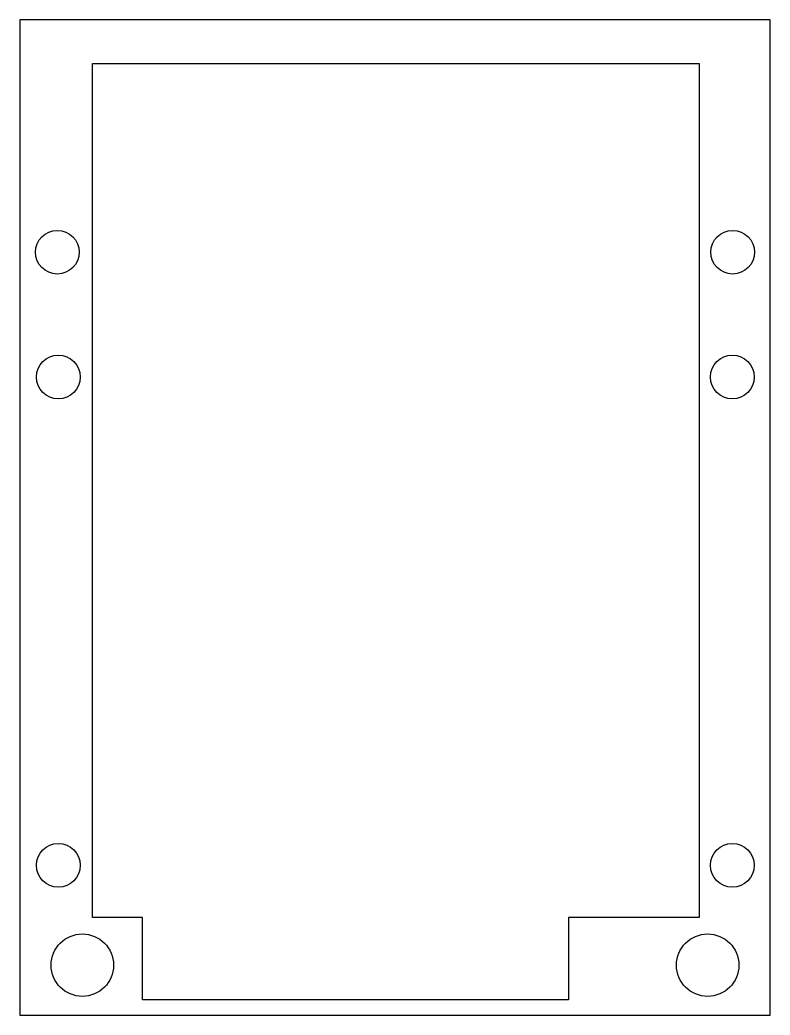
# Model space of a CAD drawing. Header units: millimetres. Extents: x -30.1 to 30, y -39.1 to 40.6.
import ezdxf

# ---------------------------------------------------------------- set-up
doc = ezdxf.new("R2010")
doc.units = ezdxf.units.MM
doc.layers.get('0').update_dxf_attribs({"linetype": 'CONTINUOUS'})

msp = doc.modelspace()

# ---------------------------------------------------------------- linework, layer by layer
for points in [[(-30.079, 40.607), (-30.079, -39.107), (30.021, -39.107), (30.021, 40.607)], [(-24.25, -31.293), (-24.25, 37.107), (24.335, 37.107), (24.335, -31.293), (13.87, -31.293), (13.87, -37.893), (-20.25, -37.893), (-20.25, -31.293)]]:
    msp.add_lwpolyline(points, close=True)
for centre, radius in [((-27.079, 22), 1.75), ((27.021, 22), 1.75), ((-27, 12), 1.75), ((27, 12), 1.75), ((-27, -27.107), 1.75), ((27, -27.107), 1.75), ((-25.079, -35.107), 2.5), ((25.021, -35.107), 2.5)]:
    msp.add_circle(centre, radius)

doc.saveas('drawing.dxf')
